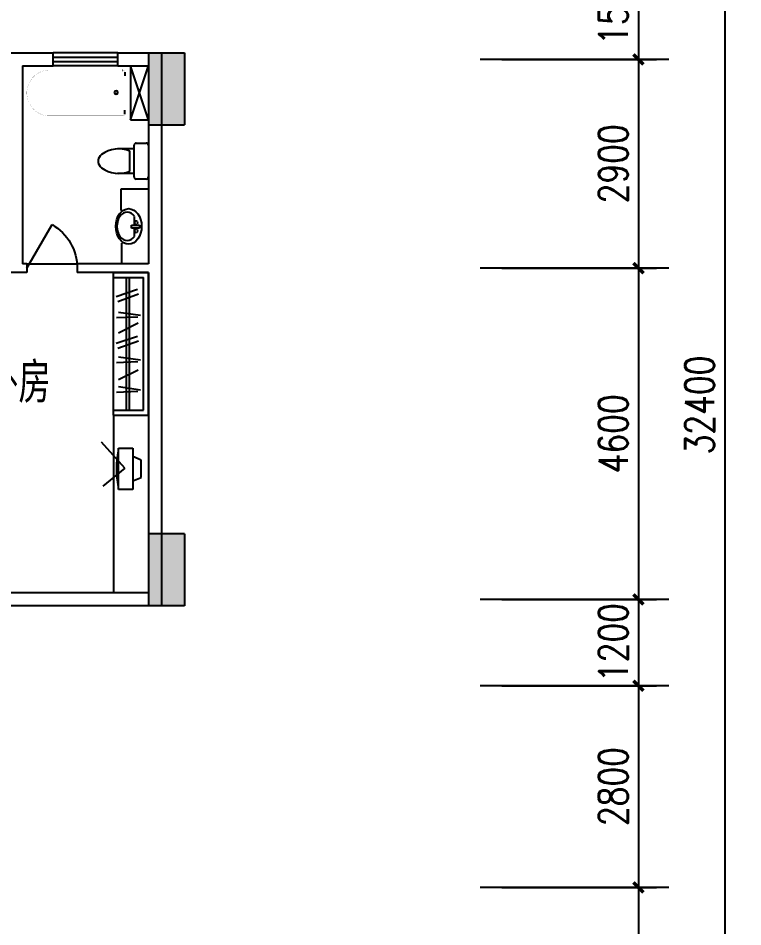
# Model space of a CAD drawing. Header units: millimetres. Extents: x 1386 to 54110, y 629 to 51584.
# Drawn here: x 44041 to 54110, y 15881 to 28502 of the extents above; entities that cross this region are included whole.
import ezdxf
from ezdxf.enums import TextEntityAlignment as Align

# ---------------------------------------------------------------- set-up
doc = ezdxf.new("R2010")
doc.units = ezdxf.units.MM
for name, color, linetype in [('COLUMN', 7, 'Continuous'), ('FUR', 6, 'Continuous'), ('PUB_DIM', 3, 'Continuous'), ('PUB_TEXT', 7, 'Continuous'), ('STAIR', 2, 'Continuous'), ('TOILET', 7, 'Continuous'), ('WALL', 4, 'Continuous'), ('WINDOW', 5, 'Continuous'), ('WINDOW_TEXT', 7, 'Continuous')]:
    doc.layers.add(name, color=color, linetype=linetype)
doc.styles.add('CHINA', font='romant', dxfattribs={"width": 0.8, "height": 150, "bigfont": 'fs64f'})
doc.styles.add('DIM_FONT', font='SIMPLEX.shx', dxfattribs={"width": 0.8})
doc.styles.add('HZ', font='TXT.SHX', dxfattribs={"width": 0.8, "bigfont": 'hztxt'})
doc.styles.add('SIMPLEX', font='SIMPLEX.SHX')
doc.styles.get("Standard").update_dxf_attribs({"font": 'arial.ttf'})
doc.dimstyles.new('AXIS', dxfattribs={"dimtxt": 300, "dimasz": 1, "dimexe": 250, "dimexo": 300, "dimgap": 150, "dimtad": 1, "dimdec": 0, "dimdsep": 46, "dimtxsty": 'DIM_FONT', "dimblk": '_DIMX', "dimblk1": 'ARCHTICK', "dimblk2": 'ARCHTICK', "dimcen": 0.1, "dimse1": 1, "dimse2": 1, "dimclrt": 7, "dimadec": 0, "dimazin": 0, "dimtfac": 1, "dimtdec": 0, "dimtix": 1, "dimtmove": 2, "dimatfit": 3, "dimldrblk": '_DIMX', "dimfxl": 1, "dimtolj": 1, "dimtzin": 0, "dimarcsym": 0})

# ---------------------------------------------------------------- blocks, each defined once
blk = doc.blocks.new('_DIMX')
at = {"const_width": 50}
blk.add_lwpolyline([(-70, -70), (70, 70)], dxfattribs=at)
blk = doc.blocks.new('*D133')
at = {"layer": 'DEFPOINTS', "color": 0, "transparency": 16777216}
for p in [(50460, 39329), (50460, 6929), (53860, 6929)]:
    blk.add_point(p, dxfattribs=at)
at = {"layer": 'PUB_DIM', "color": 0, "lineweight": -2, "transparency": 16777216}
for p, q in [((50760, 39329), (54110, 39329)), ((53860, 39328), (53860, 6930)), ((50760, 6929), (54110, 6929))]:
    blk.add_line(p, q, dxfattribs=at)
for p, rotation in [((53860, 39329), 90), ((53860, 6929), 270)]:
    blk.add_blockref('_DIMX', p, dxfattribs=dict(at, rotation=rotation))
at = {"layer": 'PUB_DIM', "color": 7, "transparency": 16777216, "insert": (53510, 23129), "char_height": 400, "attachment_point": 5, "rotation": 90, "style": 'DIM_FONT'}
blk.add_mtext('\\A1;32400', dxfattribs=at)
blk = doc.blocks.new('*D98')
at = {"layer": 'DEFPOINTS', "color": 0, "transparency": 16777216}
for p in [(50460, 29429), (50460, 27929), (52660, 27929)]:
    blk.add_point(p, dxfattribs=at)
at = {"layer": 'PUB_DIM', "color": 0, "lineweight": -2, "transparency": 16777216}
for p, q in [((50760, 29429), (52910, 29429)), ((52660, 29428), (52660, 27930)), ((50760, 27929), (52910, 27929))]:
    blk.add_line(p, q, dxfattribs=at)
for p, rotation in [((52660, 29429), 90), ((52660, 27929), 270)]:
    blk.add_blockref('_DIMX', p, dxfattribs=dict(at, rotation=rotation))
at = {"layer": 'PUB_DIM', "color": 7, "transparency": 16777216, "insert": (52310, 28679), "char_height": 400, "attachment_point": 5, "rotation": 90, "style": 'DIM_FONT'}
blk.add_mtext('\\A1;1500', dxfattribs=at)
blk = doc.blocks.new('_C8ZQZ')
at = {"linetype": 'Continuous'}
for p, q in [((-316, 288), (-316, -288)), ((-116, 288), (-316, 288)), ((-116, -288), (-116, 288)), ((-228, -9), (-533, 243)), ((-116, 168), (0, 120)), ((0, 120), (0, -120)), ((-228, -9), (-550, -369)), ((0, -120), (-116, -168)), ((-316, -288), (-116, -288))]:
    blk.add_line(p, q, dxfattribs=at)
blk.add_arc((960, 0), 1300, 168.8979, 191.1021, dxfattribs=at)
at = {"style": 'DIM_FONT', "width": 0.8, "flags": 9}
for tag in ['XSIZE', 'YSIZE']:
    blk.add_attdef(tag, (0, 0), '', height=0.5, dxfattribs=at)
blk = doc.blocks.new('_C14ZLJ')
for p, q in [((-990, 0), (990, 0)), ((990, -484), (990, 0)), ((-990, -484), (-990, 0)), ((-922, -68), (922, -68)), ((-922, -484), (-922, -68)), ((-594, -417), (-638, -112)), ((-180, -417), (-224, -112)), ((441, -417), (397, -112)), ((922, -484), (922, -68)), ((-670, -442), (-658, -148)), ((-495, -417), (-359, -145)), ((-257, -442), (-245, -148)), ((-61, -425), (44, -140)), ((8, -450), (108, -153)), ((155, -417), (291, -145)), ((364, -442), (376, -148)), ((589, -425), (694, -140)), ((658, -450), (758, -153)), ((-922, -263), (922, -263)), ((-922, -306), (922, -306)), ((-990, -484), (990, -484))]:
    blk.add_line(p, q)
at = {"style": 'DIM_FONT', "width": 0.8, "flags": 9}
for tag in ['XSIZE', 'YSIZE']:
    blk.add_attdef(tag, (0, 0), '', height=0.5, dxfattribs=at)
blk = doc.blocks.new('M_E24TTP')
at = {"layer": 'TOILET', "color": 7}
for p, q in [((-170, 200), (-170, 430)), ((170, 200), (170, 430)), ((-140, 260), (140, 260)), ((-250, 30), (-250, 170)), ((-220, 200), (220, 200)), ((250, 170), (250, 30)), ((220, 0), (-220, 0))]:
    blk.add_line(p, q, dxfattribs=at)
for centre, radius, start, end in [((227, 413), 398, 143.3619, 202.5495), ((0, 590), 110, 33.4509, 146.5491), ((-227, 413), 398, 337.4505, 36.6381), ((-220, 170), 30, 90, 180), ((220, 170), 30, 0, 90), ((-220, 30), 30, 180, 270), ((220, 30), 30, 270, 0)]:
    blk.add_arc(centre, radius, start, end, dxfattribs=at)
at = {"style": 'DIM_FONT', "width": 0.8, "flags": 9}
for tag in ['XSIZE', 'YSIZE']:
    blk.add_attdef(tag, (0, 0), '', height=0.5, dxfattribs=at)
blk = doc.blocks.new('_WBLK')
for p, q in [((-0.5, 0.5), (0.5, 0.5)), ((0.5, 0.167), (-0.5, 0.167)), ((0.5, -0.167), (-0.5, -0.167)), ((-0.5, -0.5), (0.5, -0.5))]:
    blk.add_line(p, q)
at = {"layer": 'WINDOW_TEXT', "style": 'SIMPLEX', "flags": 9}
blk.add_attdef('A', text='', height=1, dxfattribs=at).set_placement((0, 1.5), align=Align.MIDDLE)
blk = doc.blocks.new('M_E33IEP')
at = {"linetype": 'Continuous'}
for p, q in [((135, 135), (135, 20)), ((44, -21), (44, 20)), ((44, 20), (194, 20)), ((194, 20), (194, -21)), ((194, -21), (44, -21)), ((135, -21), (135, -144))]:
    blk.add_line(p, q, dxfattribs=at)
for centre, radius in [((248, -5), 246), ((106, 56), 26.7), ((105, -55), 26.7)]:
    blk.add_circle(centre, radius, dxfattribs=at)
blk.add_arc((274, -5), 197, 225.2527, 134.7473, dxfattribs=at)
at = {"style": 'DIM_FONT', "width": 0.8, "flags": 9}
for tag in ['XSIZE', 'YSIZE']:
    blk.add_attdef(tag, (0, 0), '', height=0.5, dxfattribs=at)
at = {"linetype": 'Continuous', "style": 'CHINA', "width": 0.8, "flags": 9}
for tag in ['XSIZE', 'YSIZE']:
    blk.add_attdef(tag, (2, -251), '', height=150, dxfattribs=at)
blk = doc.blocks.new('_DBLK')
blk.add_line((-0.5, 0), (0, -0.866))
blk.add_arc((-0.5, 0), 1, 300, 0)
at = {"style": 'SIMPLEX', "flags": 9}
blk.add_attdef('A', text='', height=1, dxfattribs=at).set_placement((0, 1.5), align=Align.MIDDLE)
blk = doc.blocks.new('M_E4')
for p, q in [((670, -80), (670, -137)), ((670, -86), (670, -97)), ((670, -663), (670, -614))]:
    blk.add_line(p, q)
at = {"const_width": 1.5}
for points in [[(-750, -750), (-750, 0)], [(-750, 0), (750, 0)], [(750, 0), (750, -750)], [(608, -56), (640, -56)], [(670, -90), (670, -656)], [(750, -750), (-750, -750)], [(670, -663), (670, -655)]]:
    blk.add_lwpolyline(points, dxfattribs=at)
for points in [[(-399, -56, 0.930688), (-388, -693, 0.930688)], [(670, -86, 0.414214), (640, -56, 0.414214)], [(670, -90, 0.041784), (670, -85, 0.412615)], [(640, -693, 0.414214), (670, -663, 0.414214)]]:
    blk.add_lwpolyline(points, format="xyb", dxfattribs=at)
at = {"const_width": 1.5, "flags": 128}
for points in [[(-399, -56), (608, -56)], [(-399, -694), (645, -692)]]:
    blk.add_lwpolyline(points, dxfattribs=at)
for radius in [25, 23]:
    blk.add_circle((550, -381), radius)
blk.add_arc((640, -663), 30, 270, 280.176)
at = {"width": 0.8, "flags": 9}
for tag in ['XSIZE', 'YSIZE']:
    blk.add_attdef(tag, (0, 0), '', height=0.5, dxfattribs=at)
blk = doc.blocks.new('*D100')
at = {"layer": 'DEFPOINTS', "color": 0, "transparency": 16777216}
for p in [(50460, 27929), (50460, 25029), (52660, 25029)]:
    blk.add_point(p, dxfattribs=at)
at = {"layer": 'PUB_DIM', "color": 0, "lineweight": -2, "transparency": 16777216}
for p, q in [((50760, 27929), (52910, 27929)), ((52660, 27928), (52660, 25030)), ((50760, 25029), (52910, 25029))]:
    blk.add_line(p, q, dxfattribs=at)
for p, rotation in [((52660, 27929), 90), ((52660, 25029), 270)]:
    blk.add_blockref('_DIMX', p, dxfattribs=dict(at, rotation=rotation))
at = {"layer": 'PUB_DIM', "color": 7, "transparency": 16777216, "insert": (52310, 26479), "char_height": 400, "attachment_point": 5, "rotation": 90, "style": 'DIM_FONT'}
blk.add_mtext('\\A1;2900', dxfattribs=at)
blk = doc.blocks.new('*D101')
at = {"layer": 'DEFPOINTS', "color": 0, "transparency": 16777216}
for p in [(50460, 20429), (50460, 19229), (52660, 19229)]:
    blk.add_point(p, dxfattribs=at)
at = {"layer": 'PUB_DIM', "color": 0, "lineweight": -2, "transparency": 16777216}
for p, q in [((50760, 20429), (52910, 20429)), ((52660, 20430), (52660, 20431)), ((52660, 20429), (52660, 19229)), ((50760, 19229), (52910, 19229)), ((52660, 19228), (52660, 19227))]:
    blk.add_line(p, q, dxfattribs=at)
for p, rotation in [((52660, 20429), 270), ((52660, 19229), 90)]:
    blk.add_blockref('_DIMX', p, dxfattribs=dict(at, rotation=rotation))
at = {"layer": 'PUB_DIM', "color": 7, "transparency": 16777216, "insert": (52310, 19829), "char_height": 400, "attachment_point": 5, "rotation": 90, "style": 'DIM_FONT'}
blk.add_mtext('\\A1;1200', dxfattribs=at)
blk = doc.blocks.new('*D102')
at = {"layer": 'DEFPOINTS', "color": 0, "transparency": 16777216}
for p in [(50460, 19229), (50460, 16429), (52660, 16429)]:
    blk.add_point(p, dxfattribs=at)
at = {"layer": 'PUB_DIM', "color": 0, "lineweight": -2, "transparency": 16777216}
for p, q in [((50760, 19229), (52910, 19229)), ((52660, 19228), (52660, 16430)), ((50760, 16429), (52910, 16429))]:
    blk.add_line(p, q, dxfattribs=at)
for p, rotation in [((52660, 19229), 90), ((52660, 16429), 270)]:
    blk.add_blockref('_DIMX', p, dxfattribs=dict(at, rotation=rotation))
at = {"layer": 'PUB_DIM', "color": 7, "transparency": 16777216, "insert": (52310, 17829), "char_height": 400, "attachment_point": 5, "rotation": 90, "style": 'DIM_FONT'}
blk.add_mtext('\\A1;2800', dxfattribs=at)
blk = doc.blocks.new('*D104')
at = {"layer": 'DEFPOINTS', "color": 0, "transparency": 16777216}
for p in [(50460, 16429), (50460, 12929), (52660, 12929)]:
    blk.add_point(p, dxfattribs=at)
at = {"layer": 'PUB_DIM', "color": 0, "lineweight": -2, "transparency": 16777216}
for p, q in [((50760, 16429), (52910, 16429)), ((52660, 16428), (52660, 12930)), ((50760, 12929), (52910, 12929))]:
    blk.add_line(p, q, dxfattribs=at)
for p, rotation in [((52660, 16429), 90), ((52660, 12929), 270)]:
    blk.add_blockref('_DIMX', p, dxfattribs=dict(at, rotation=rotation))
at = {"layer": 'PUB_DIM', "color": 7, "transparency": 16777216, "insert": (52310, 14679), "char_height": 400, "attachment_point": 5, "rotation": 90, "style": 'DIM_FONT'}
blk.add_mtext('\\A1;3500', dxfattribs=at)
blk = doc.blocks.new('*D105')
at = {"layer": 'DEFPOINTS', "color": 0, "transparency": 16777216}
for p in [(50460, 25029), (50460, 20429), (52660, 20429)]:
    blk.add_point(p, dxfattribs=at)
at = {"layer": 'PUB_DIM', "color": 0, "lineweight": -2, "transparency": 16777216}
for p, q in [((50760, 25029), (52910, 25029)), ((52660, 25028), (52660, 20430)), ((50760, 20429), (52910, 20429))]:
    blk.add_line(p, q, dxfattribs=at)
for p, rotation in [((52660, 25029), 90), ((52660, 20429), 270)]:
    blk.add_blockref('_DIMX', p, dxfattribs=dict(at, rotation=rotation))
at = {"layer": 'PUB_DIM', "color": 7, "transparency": 16777216, "insert": (52310, 22729), "char_height": 400, "attachment_point": 5, "rotation": 90, "style": 'DIM_FONT'}
blk.add_mtext('\\A1;4600', dxfattribs=at)

msp = doc.modelspace()

# ---------------------------------------------------------------- hatches: boundary and pattern name
at = {"layer": 'COLUMN'}
h = msp.add_hatch(color=256, dxfattribs=at)
h.paths.add_polyline_path([(45851.2, 28018.8), (45851.2, 27928.8), (45941.2, 27928.8), (45941.2, 28018.8)])
h.paths.add_polyline_path([(45941.2, 27928.8), (46031.2, 27928.8), (46031.2, 28018.8), (45941.2, 28018.8)])
h.paths.add_polyline_path([(45851.2, 27018.8), (45941.2, 27018.8), (45941.2, 27928.8), (45851.2, 27928.8)])
h.paths.add_polyline_path([(46031.2, 27928.8), (45941.2, 27928.8), (45941.2, 27018.8), (46031.2, 27018.8)])
h.paths.add_polyline_path([(46031.2, 27018.8), (46351.2, 27018.8), (46351.2, 28018.8), (46031.2, 28018.8)])
h = msp.add_hatch(color=256, dxfattribs=at)
h.paths.add_polyline_path([(45851.2, 20428.8), (45941.2, 20428.8), (45941.2, 21338.8), (45851.2, 21338.8)])
h.paths.add_polyline_path([(46031.2, 21338.8), (45941.2, 21338.8), (45941.2, 20428.8), (46031.2, 20428.8)])
h.paths.add_polyline_path([(46031.2, 20338.8), (46351.2, 20338.8), (46351.2, 21338.8), (46031.2, 21338.8)])
h.paths.add_polyline_path([(45941.2, 20338.8), (46031.2, 20338.8), (46031.2, 20428.8), (45941.2, 20428.8)])
h.paths.add_polyline_path([(45941.2, 20338.8), (45941.2, 20428.8), (45851.2, 20428.8), (45851.2, 20338.8)])

# ---------------------------------------------------------------- linework, layer by layer
at = {"layer": 'FUR'}
for p, q in [((45601.2, 27088.8), (45851.2, 27838.8)), ((45601.2, 27838.8), (45601.2, 27088.8)), ((45851.2, 27088.8), (45601.2, 27838.8)), ((45601.2, 27088.8), (45851.2, 27088.8)), ((45470.6, 25830.9), (45470.6, 26133.5)), ((45470.6, 26133.5), (45851.2, 26133.5)), ((45474.9, 25378.8), (45474.9, 25088.8)), ((45367.2, 22988.2), (45367.2, 20518.8))]:
    msp.add_line(p, q, dxfattribs=at)
at = {"layer": 'PUB_DIM'}
for p, q in [((53079.9, 27928.8), (50460.2, 27928.8)), ((53079.9, 25028.8), (50460.2, 25028.8)), ((53079.9, 20428.8), (50460.2, 20428.8)), ((53079.9, 19228.8), (50460.2, 19228.8)), ((53079.9, 16428.8), (50460.2, 16428.8))]:
    msp.add_line(p, q, dxfattribs=at)
for points in [[(53079.9, 27928.8), (50460.2, 27928.8)], [(53079.9, 25028.8), (50460.2, 25028.8)], [(53079.9, 20428.8), (50460.2, 20428.8)], [(53079.9, 19228.8), (50460.2, 19228.8)], [(53079.9, 16428.8), (50460.2, 16428.8)]]:
    msp.add_lwpolyline(points, dxfattribs=at)
at = {"layer": 'STAIR'}
msp.add_line((44161.2, 25088.8), (44861.2, 25088.8), dxfattribs=at)
at = {"layer": 'WALL'}
for p, q in [((43581.2, 28018.8), (44526.2, 28018.8)), ((44526.2, 27838.8), (44526.2, 28018.8)), ((45426.2, 28018.8), (46351.2, 28018.8)), ((45426.2, 27838.8), (45426.2, 28018.8)), ((45851.2, 28018.8), (45851.2, 25088.8)), ((46031.2, 28018.8), (46031.2, 20338.8)), ((46351.2, 28018.8), (46351.2, 27018.8)), ((44101.2, 27838.8), (44101.2, 25088.8)), ((44101.2, 27838.8), (44526.2, 27838.8)), ((45426.2, 27838.8), (45851.2, 27838.8)), ((45851.2, 27018.8), (46351.2, 27018.8)), ((44161.2, 25088.8), (44101.2, 25088.8)), ((44161.2, 25088.8), (44161.2, 24968.8)), ((45851.2, 25088.8), (44861.2, 25088.8)), ((44861.2, 25088.8), (44861.2, 24968.8)), ((44161.2, 24968.8), (41701.2, 24968.8)), ((45851.2, 24968.8), (44861.2, 24968.8)), ((45851.2, 24968.8), (45851.2, 20338.8)), ((46351.2, 21338.8), (45851.2, 21338.8)), ((46351.2, 21338.8), (46351.2, 20338.8)), ((45851.2, 20518.8), (43801.2, 20518.8)), ((46351.2, 20338.8), (43801.2, 20338.8))]:
    msp.add_line(p, q, dxfattribs=at)

# ---------------------------------------------------------------- block references
at = {"layer": 'FUR'}
for name, p, xscale, rotation in [('M_E4', (44851.2, 27088.8), -1, 180), ('M_E33IEP', (45757.6, 25605.2), 0.73022, 179.9999999999983), ('_C14ZLJ', (45851.2, 23978.5), -1, 269.9999999999984), ('_C8ZQZ', (45750.4, 22243.7), -1, 180)]:
    msp.add_blockref(name, p, dxfattribs=dict(at, xscale=xscale, rotation=rotation))
at = {"layer": 'FUR', "color": 6, "rotation": 89.9999999999983}
msp.add_blockref('M_E24TTP', (45851.2, 26516.4), dxfattribs=at)
at = {"layer": 'WINDOW'}
for name, p, xscale, yscale, zscale, rotation in [('_WBLK', (44976.2, 27928.8), -900, 180, 900, 359.9999999999984), ('_DBLK', (44511.2, 25028.8), -700, 700, 700, 179.9999999999982)]:
    msp.add_blockref(name, p, dxfattribs=dict(at, xscale=xscale, yscale=yscale, zscale=zscale, rotation=rotation))

# ---------------------------------------------------------------- texts
at = {"layer": 'PUB_TEXT', "style": 'HZ', "width": 0.8}
msp.add_text('主卧房', height=560, rotation=360, dxfattribs=at).set_placement((43149.1, 23159.1))

# ---------------------------------------------------------------- dimensions: what is measured, and where the dimension line sits
at = {"layer": 'PUB_DIM'}
dim = msp.add_aligned_dim(p1=(50460.2, 39328.8), p2=(50460.2, 6928.8), distance=3400, dimstyle='AXIS', override={"dimtxt": 400, "dimblk1": '_DIMX', "dimblk2": '_DIMX', "dimsah": 1, "dimse1": 0, "dimse2": 0}, dxfattribs=at)
dim.commit()
dim.dimension.update_dxf_attribs({"geometry": '*D133', "text_midpoint": (53510.2, 23128.8)})
for base, p1, p2, picture, middle in [((52660.2, 27928.8), (50460.2, 29428.8), (50460.2, 27928.8), '*D98', (52310.2, 28678.8)), ((52660.2, 25028.8), (50460.2, 27928.8), (50460.2, 25028.8), '*D100', (52310.2, 26478.8)), ((52660.2, 20428.8), (50460.2, 25028.8), (50460.2, 20428.8), '*D105', (52310.2, 22728.8)), ((52660.2, 19228.8), (50460.2, 20428.8), (50460.2, 19228.8), '*D101', (52310.2, 19828.8)), ((52660.2, 16428.8), (50460.2, 19228.8), (50460.2, 16428.8), '*D102', (52310.2, 17828.8)), ((52660.2, 12928.8), (50460.2, 16428.8), (50460.2, 12928.8), '*D104', (52310.2, 14678.8))]:
    dim = msp.add_linear_dim(base=base, p1=p1, p2=p2, angle=270, dimstyle='AXIS', override={"dimtxt": 400, "dimblk1": '_DIMX', "dimblk2": '_DIMX', "dimsah": 1, "dimse1": 0, "dimse2": 0}, dxfattribs=at)
    dim.commit()
    dim.dimension.update_dxf_attribs({"geometry": picture, "text_midpoint": middle})

doc.saveas('drawing.dxf')
